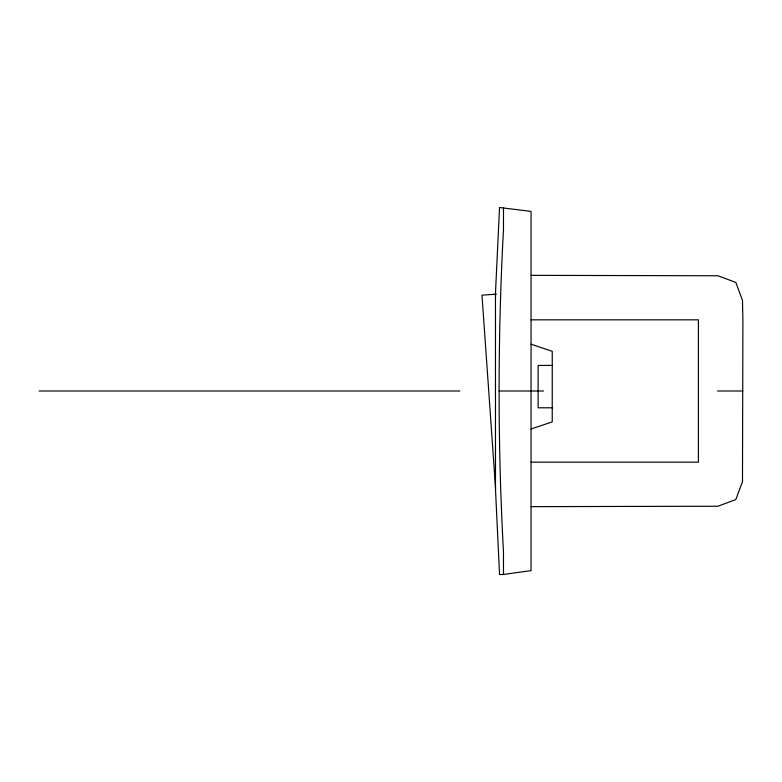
<?xml version="1.0" encoding="UTF-8"?>
<svg xmlns="http://www.w3.org/2000/svg" width="782" height="782" viewBox="0 0 782 782"><rect width="100%" height="100%" fill="white"/><g stroke="black" fill="none" stroke-linecap="round" stroke-linejoin="round"><path stroke-width="1.17" d="M531.056 428.976L552.239 421.918L552.239 351.304L531.056 344.236M503.481 574.487L531.056 570.606L531.056 211.394L499.532 207.513L495.475 293.142L495.475 488.858L499.532 574.487L503.481 574.487L503.481 552.239A2973.369 2973.369 0 0 1 503.481 229.761L503.481 207.513M496.394 294.149L481.986 295.166L495.593 488.858M531.056 275.352L717.915 275.763L735.823 282.429L742.48 300.327L742.9 319.828L742.48 481.673L735.823 499.571L717.915 506.237L531.056 506.648M531.056 319.828L698.424 319.828L698.424 462.172L531.056 462.172M552.239 365.419L538.124 365.419L538.124 407.793L552.239 407.793M39.1 391L459.796 391M499.151 391L543.568 391M717.583 391L742.9 391"/></g></svg>
